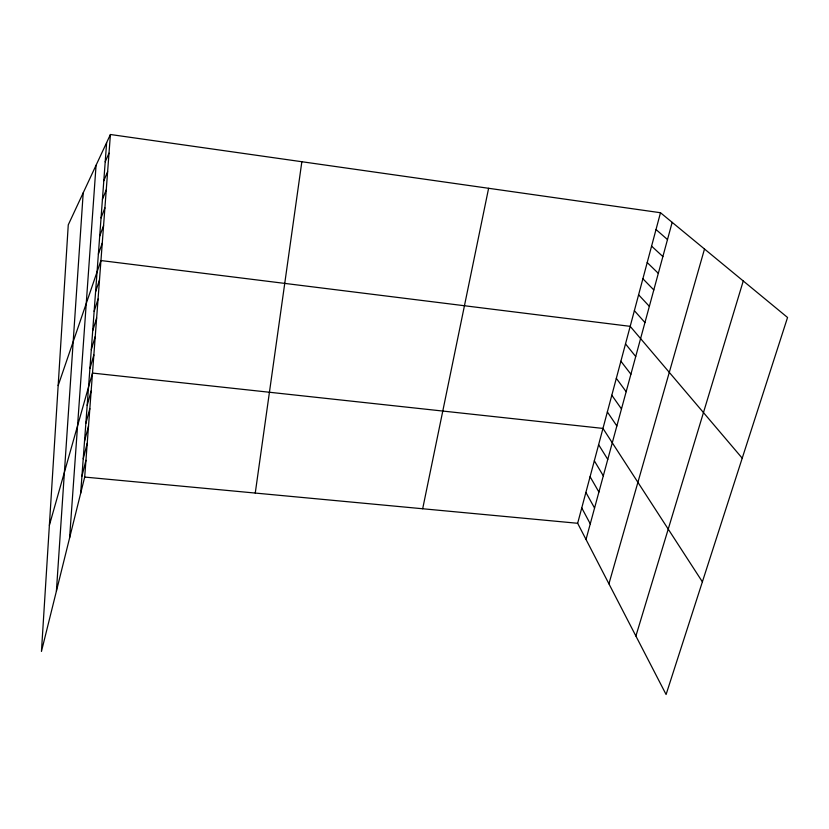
<?xml version="1.0" encoding="UTF-8"?>
<svg xmlns="http://www.w3.org/2000/svg" width="829" height="829" viewBox="0 0 829 829"><rect width="100%" height="100%" fill="white"/><g stroke="black" fill="none" stroke-linecap="round" stroke-linejoin="round"><path stroke-width="1.24" d="M56.403 591.139L83.201 192.846M69.595 537.948L96.06 165.292M80.672 493.265L106.63 142.619M110.412 134.505L68.258 224.877L41.45 651.439L84.693 477.069L110.412 134.505L660.495 212.732L787.55 317.486L666.091 694.495L577.658 523.286L660.495 212.732M255.259 493.058L301.849 161.728M422.676 508.757L488.613 188.287M81.936 476.147L85.947 460.292M83.221 458.8L87.232 443.287M84.527 441.225L88.516 426.075M85.843 423.412L89.833 408.635M586.02 539.472L672.164 222.359M87.18 405.371L91.159 390.977M49.377 525.317L92.496 373.071L602.963 428.417L702.391 581.844M608.932 583.813L704.505 249.021M89.905 368.532L93.864 354.936M91.294 349.734L95.242 336.564M635.895 636.03L743.261 280.969M92.713 330.688L96.641 317.942M94.143 311.362L98.06 299.062M95.594 291.777L99.49 279.933M58.165 385.568L100.951 260.544L630.185 326.346L742.224 458.188M98.371 254.13L102.257 243.198M99.708 236.13L103.573 225.633M101.055 217.903L104.91 207.861M102.423 199.447L106.257 189.862M103.812 180.743L107.625 171.634M105.21 161.81L109.013 153.189M84.693 477.069L577.658 523.286M656.008 229.529L667.5 239.56M651.584 246.13L662.879 256.555M647.211 262.544L658.319 273.342M642.879 278.762L653.812 289.943M638.599 294.803L649.356 306.347M634.372 310.668L644.952 322.564M625.512 343.9L635.719 356.522M620.89 361.226L630.91 374.221M616.32 378.335L626.164 391.692M611.812 395.236L621.481 408.946M607.356 411.93L616.849 425.982M598.621 444.707L607.771 459.411M594.331 460.8L603.315 475.825M590.082 476.706L598.911 492.032M585.896 492.416L594.559 508.032M581.751 507.939L590.269 523.845"/></g></svg>
